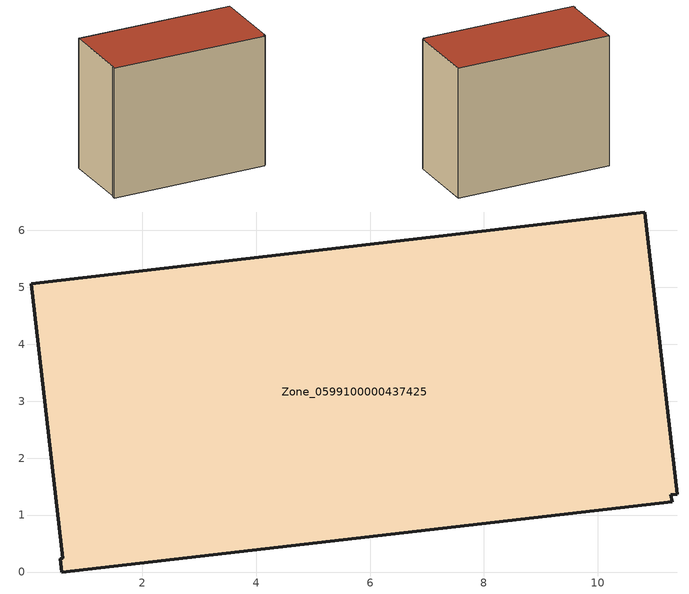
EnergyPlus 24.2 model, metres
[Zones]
Zone_0599100000437425
 floor ground (C_G): 10.83,6.32 11.4,1.37 11.29,1.35 11.3,1.23 0.58,0 0.56,0.23 0.61,0.24 0.05,5.06 z0
 wall outside (C_F): 11.4,1.37 10.83,6.32 0.05,5.06 0.61,0.24 0.56,0.23 0.58,0 11.3,1.23 11.29,1.35 11.4,1.37 z0:9.13
 roof outside (C_R): 0.61,0.24 0.56,0.23 0.58,0 11.3,1.23 11.29,1.35 11.4,1.37 10.83,6.32 0.05,5.06 z9.13
[BUILDING]
Pand.0599100000437425: North Axis=0; Terrain=City; Loads Convergence Tolerance Value=0.04; Temperature Convergence Tolerance Value=0.4; Solar Distribution=FullExterior; Maximum Number of Warmup Days=25; Minimum Number of Warmup Days=1
[Site:Location]
Rotterdam.The.Hague.AP_ZH_NLD Design_Conditions: Latitude=51.96; Longitude=4.45; Time Zone=1; Elevation=-4.5
[SITE:GROUNDTEMPERATURE:BUILDINGSURFACE]
18, 18, 18, 18, 18, 18, 18, 18, 18, 18, 18, 18
[MATERIAL] Thermal Absorptance=0.9; Solar Absorptance=0.7; Visible Absorptance=0.7
Name | Roughness | Thickness | Conductivity | Density | Specific Heat
G.TI.2006-2014 | MediumSmooth | 0.15 | 0.06 | 540 | 1210
F.TI.2006-2014 | Rough | 0.3 | 0.12 | 1920 | 840
R.TI.2006-2014 | MediumRough | 0.2 | 0.08 | 1500 | 1000
[CONSTRUCTION]
C_G: G.TI.2006-2014
C_F: F.TI.2006-2014
C_R: R.TI.2006-2014
[ZONE]
Zone_0599100000437425: Type=1; Multiplier=1; Ceiling Height=Autocalculate; Volume=Autocalculate; Floor Area=autocalculate; Part of Total Floor Area=Yes
[ZONEINFILTRATION:DESIGNFLOWRATE]
Infil_Zone_0599100000437425: Zone or ZoneList or Space or SpaceList=Zone_0599100000437425; Schedule=AlwaysOn; Design Flow Rate Calculation Method=Flow/Area; Flow Rate per Floor Area=0.0015; Constant Term Coefficient=1; Temperature Term Coefficient=0; Velocity Term Coefficient=0; Velocity Squared Term Coefficient=0
[HVACTEMPLATE:ZONE:IDEALLOADSAIRSYSTEM]
Zone_0599100000437425: Maximum Heating Supply Air Temperature=50; Minimum Cooling Supply Air Temperature=13; Maximum Heating Supply Air Humidity Ratio=0.0156; Minimum Cooling Supply Air Humidity Ratio=0.0077; Heating Limit=NoLimit; Cooling Limit=NoLimit; Dehumidification Control Type=ConstantSensibleHeatRatio; Cooling Sensible Heat Ratio=0.7; Dehumidification Setpoint=60; Humidification Control Type=None; Humidification Setpoint=30; Outdoor Air Method=None; Outdoor Air Flow Rate per Person=0.00944; Outdoor Air Flow Rate per Zone Floor Area=0; Outdoor Air Flow Rate per Zone=0; Demand Controlled Ventilation Type=None; Outdoor Air Economizer Type=NoEconomizer; Heat Recovery Type=None; Sensible Heat Recovery Effectiveness=0.7; Latent Heat Recovery Effectiveness=0.65
[ZONECONTROL:THERMOSTAT]
ThermostatControl_Zone_0599100000437425: Zone or ZoneList=Zone_0599100000437425; Control Type Schedule=DualSetpointControlType; Control 1=Thermostat_Zone_0599100000437425; Temperature Difference Between Cutout And Setpoint=0
[THERMOSTATSETPOINT:DUALSETPOINT]
Thermostat_Zone_0599100000437425: Heating Setpoint Temperature Schedule=HeatingSetpoint_Zone_0599100000437425; Cooling Setpoint Temperature Schedule=CoolingSetpoint_Zone_0599100000437425
[SCHEDULE:COMPACT]
HeatingSetpoint_Zone_0599100000437425: Through: 12/31, For: AllDays, Until: 24:00, 21
CoolingSetpoint_Zone_0599100000437425: Through: 12/31, For: AllDays, Until: 24:00, 24
DualSetpointControlType: Through: 12/31, For: AllDays, Until: 24:00, 4
AlwaysOn: Through: 12/31, For: AllDays, Until: 24:00, 1
